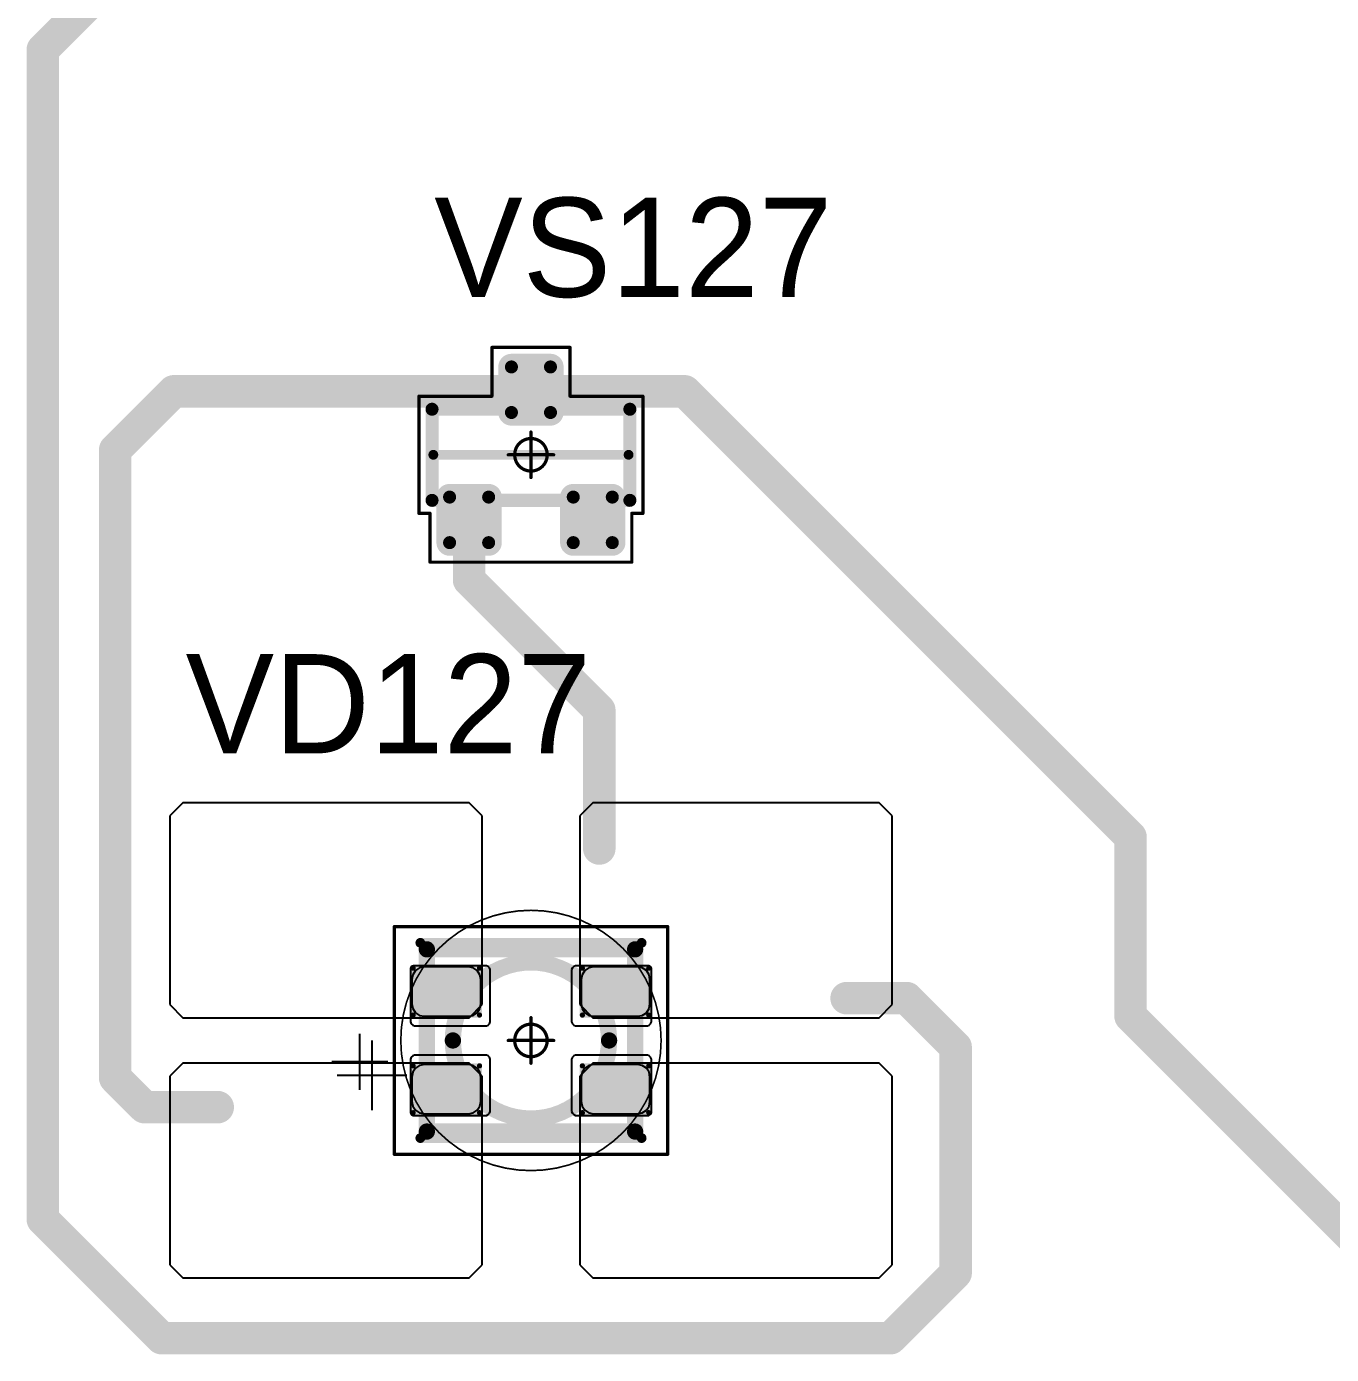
# Model space of a CAD drawing. Header units: millimetres. Extents: x 0 to 400, y 0 to 511.
# Drawn here: x 252.25 to 272.3, y 36.68 to 57.08 of the extents above; entities that cross this region are included whole.
import ezdxf

# ---------------------------------------------------------------- set-up
doc = ezdxf.new("R2010")
doc.units = ezdxf.units.MM
for name, color, linetype in [('Mechanical13', 56, 'Continuous'), ('Mechanical15', 56, 'Continuous'), ('Mechanical2', 216, 'Continuous'), ('TopLayer', 1, 'Continuous'), ('TopOverlay', 2, 'Continuous'), ('TopPaste', 8, 'Continuous'), ('TopSolder', 216, 'Continuous')]:
    doc.layers.add(name, color=color, linetype=linetype)

# ---------------------------------------------------------------- blocks, each defined once
blk = doc.blocks.new('SOT23_470')
at = {"layer": 'Mechanical13', "const_width": 0.2}
for points in [[(-0.7, 1.52), (0.7, 1.52)], [(-0.7, 1.52), (-0.7, -1.52)], [(0.7, 1.52), (0.7, -1.52)], [(-0.7, -1.52), (0.7, -1.52)]]:
    blk.add_lwpolyline(points, dxfattribs=at)
at = {"layer": 'Mechanical13', "const_width": 0.1}
for points in [[(-0.75, 1.52, 1), (-0.65, 1.52, 1)], [(-0.75, 1.52, 1), (-0.65, 1.52, 1)], [(0.65, 1.52, 1), (0.75, 1.52, 1)], [(0.65, 1.52, 1), (0.75, 1.52, 1)], [(-0.75, -1.52, 1), (-0.65, -1.52, 1)], [(-0.75, -1.52, 1), (-0.65, -1.52, 1)], [(0.65, -1.52, 1), (0.75, -1.52, 1)], [(0.65, -1.52, 1), (0.75, -1.52, 1)]]:
    blk.add_lwpolyline(points, format="xyb", close=True, dxfattribs=at)
at = {"layer": 'Mechanical15', "const_width": 0.05}
for points in [[(-0.9, 1.72), (-0.9, 1.55)], [(-0.9, 1.72), (0.9, 1.72)], [(0.9, 1.72), (0.9, 0.6)], [(-1.65, 1.55), (-1.65, -1.55)], [(-1.65, 1.55), (-0.9, 1.55)], [(0.9, 0.6), (1.65, 0.6)], [(1.65, 0.6), (1.65, -0.6)], [(0, 0.35), (0, -0.35)], [(-0.35, 0), (0.35, 0)], [(0.9, -0.6), (1.65, -0.6)], [(0.9, -0.6), (0.9, -1.72)], [(-1.65, -1.55), (-0.9, -1.55)], [(-0.9, -1.55), (-0.9, -1.72)], [(-0.9, -1.72), (0.9, -1.72)]]:
    blk.add_lwpolyline(points, dxfattribs=at)
at = {"layer": 'Mechanical15'}
for points, const_width in [([(-0.913, 1.72, 1), (-0.888, 1.72, 1)], 0.025), ([(-0.913, 1.72, 1), (-0.888, 1.72, 1)], 0.025), ([(0.888, 1.72, 1), (0.913, 1.72, 1)], 0.025), ([(0.888, 1.72, 1), (0.913, 1.72, 1)], 0.025), ([(-1.662, 1.55, 1), (-1.637, 1.55, 1)], 0.025), ([(-1.662, 1.55, 1), (-1.637, 1.55, 1)], 0.025), ([(-0.913, 1.55, 1), (-0.888, 1.55, 1)], 0.025), ([(-0.913, 1.55, 1), (-0.888, 1.55, 1)], 0.025), ([(0.888, 0.6, 1), (0.913, 0.6, 1)], 0.025), ([(0.888, 0.6, 1), (0.913, 0.6, 1)], 0.025), ([(1.637, 0.6, 1), (1.662, 0.6, 1)], 0.025), ([(1.637, 0.6, 1), (1.662, 0.6, 1)], 0.025), ([(0.25, 0, 1), (-0.25, 0, 1)], 0.05), ([(-0.012, 0.35, 1), (0.012, 0.35, 1)], 0.025), ([(-0.362, 0, 1), (-0.337, 0, 1)], 0.025), ([(-0.262, 0, 1), (-0.238, 0, 1)], 0.025), ([(0.238, 0, 1), (0.262, 0, 1)], 0.025), ([(0.337, 0, 1), (0.362, 0, 1)], 0.025), ([(-0.012, -0.35, 1), (0.012, -0.35, 1)], 0.025), ([(0.888, -0.6, 1), (0.913, -0.6, 1)], 0.025), ([(0.888, -0.6, 1), (0.913, -0.6, 1)], 0.025), ([(1.637, -0.6, 1), (1.662, -0.6, 1)], 0.025), ([(1.637, -0.6, 1), (1.662, -0.6, 1)], 0.025), ([(-1.662, -1.55, 1), (-1.637, -1.55, 1)], 0.025), ([(-1.662, -1.55, 1), (-1.637, -1.55, 1)], 0.025), ([(-0.913, -1.55, 1), (-0.888, -1.55, 1)], 0.025), ([(-0.913, -1.55, 1), (-0.888, -1.55, 1)], 0.025), ([(-0.913, -1.72, 1), (-0.888, -1.72, 1)], 0.025), ([(-0.913, -1.72, 1), (-0.888, -1.72, 1)], 0.025), ([(0.888, -1.72, 1), (0.913, -1.72, 1)], 0.025), ([(0.888, -1.72, 1), (0.913, -1.72, 1)], 0.025)]:
    blk.add_lwpolyline(points, format="xyb", close=True, dxfattribs=dict(at, const_width=const_width))
at = {"layer": 'TopLayer', "const_width": 0.1}
for points in [[(-1.4, 1.25, 1), (-1.3, 1.25, 1)], [(-0.7, 1.25, 1), (-0.6, 1.25, 1)], [(-1.4, 0.65, 1), (-1.3, 0.65, 1)], [(-0.7, 0.65, 1), (-0.6, 0.65, 1)], [(0.6, 0.3, 1), (0.7, 0.3, 1)], [(1.3, 0.3, 1), (1.4, 0.3, 1)], [(0.6, -0.3, 1), (0.7, -0.3, 1)], [(1.3, -0.3, 1), (1.4, -0.3, 1)], [(-1.4, -0.65, 1), (-1.3, -0.65, 1)], [(-0.7, -0.65, 1), (-0.6, -0.65, 1)], [(-1.4, -1.25, 1), (-1.3, -1.25, 1)], [(-0.7, -1.25, 1), (-0.6, -1.25, 1)]]:
    blk.add_lwpolyline(points, format="xyb", close=True, dxfattribs=at)
at = {"layer": 'TopLayer'}
for points in [[(-1.45, 1.25), (-1.45, 0.65), (-0.55, 1.25), (-0.55, 0.65)], [(-1.35, 1.35), (-1.35, 0.55), (-0.65, 1.35), (-0.65, 0.55)], [(0.55, 0.3), (0.55, -0.3), (1.45, 0.3), (1.45, -0.3)], [(0.65, 0.4), (0.65, -0.4), (1.35, 0.4), (1.35, -0.4)], [(-1.35, -0.55), (-1.35, -1.35), (-0.65, -0.55), (-0.65, -1.35)], [(-1.45, -0.65), (-1.45, -1.25), (-0.55, -0.65), (-0.55, -1.25)]]:
    blk.add_solid(points, dxfattribs=at)
at = {"layer": 'TopOverlay', "const_width": 0.15}
blk.add_lwpolyline([(0, 1.5), (0, -1.5)], dxfattribs=at)
at = {"layer": 'TopOverlay', "const_width": 0.075}
for points in [[(-0.038, 1.5, 1), (0.038, 1.5, 1)], [(-0.038, -1.5, 1), (0.038, -1.5, 1)]]:
    blk.add_lwpolyline(points, format="xyb", close=True, dxfattribs=at)
at = {"layer": 'TopPaste', "const_width": 0.075}
for points in [[(-1.387, 1.25, 1), (-1.313, 1.25, 1)], [(-0.687, 1.25, 1), (-0.613, 1.25, 1)], [(-1.387, 0.65, 1), (-1.313, 0.65, 1)], [(-0.687, 0.65, 1), (-0.613, 0.65, 1)], [(0.613, 0.3, 1), (0.687, 0.3, 1)], [(1.313, 0.3, 1), (1.387, 0.3, 1)], [(0.613, -0.3, 1), (0.687, -0.3, 1)], [(1.313, -0.3, 1), (1.387, -0.3, 1)], [(-1.387, -0.65, 1), (-1.313, -0.65, 1)], [(-0.687, -0.65, 1), (-0.613, -0.65, 1)], [(-1.387, -1.25, 1), (-1.313, -1.25, 1)], [(-0.687, -1.25, 1), (-0.613, -1.25, 1)]]:
    blk.add_lwpolyline(points, format="xyb", close=True, dxfattribs=at)
at = {"layer": 'TopPaste'}
for points in [[(-1.425, 1.25), (-1.425, 0.65), (-0.575, 1.25), (-0.575, 0.65)], [(-1.35, 1.325), (-1.35, 0.575), (-0.65, 1.325), (-0.65, 0.575)], [(0.575, 0.3), (0.575, -0.3), (1.425, 0.3), (1.425, -0.3)], [(0.65, 0.375), (0.65, -0.375), (1.35, 0.375), (1.35, -0.375)], [(-1.35, -0.575), (-1.35, -1.325), (-0.65, -0.575), (-0.65, -1.325)], [(-1.425, -0.65), (-1.425, -1.25), (-0.575, -0.65), (-0.575, -1.25)]]:
    blk.add_solid(points, dxfattribs=at)
at = {"layer": 'TopSolder', "const_width": 0.202}
for points in [[(-1.451, 1.25, 1), (-1.249, 1.25, 1)], [(-0.751, 1.25, 1), (-0.549, 1.25, 1)], [(-1.451, 0.65, 1), (-1.249, 0.65, 1)], [(-0.751, 0.65, 1), (-0.549, 0.65, 1)], [(0.549, 0.3, 1), (0.751, 0.3, 1)], [(1.249, 0.3, 1), (1.451, 0.3, 1)], [(0.549, -0.3, 1), (0.751, -0.3, 1)], [(1.249, -0.3, 1), (1.451, -0.3, 1)], [(-1.451, -0.65, 1), (-1.249, -0.65, 1)], [(-0.751, -0.65, 1), (-0.549, -0.65, 1)], [(-1.451, -1.25, 1), (-1.249, -1.25, 1)], [(-0.751, -1.25, 1), (-0.549, -1.25, 1)]]:
    blk.add_lwpolyline(points, format="xyb", close=True, dxfattribs=at)
at = {"layer": 'TopSolder'}
for points in [[(-1.35, 1.452), (-1.35, 0.448), (-0.65, 1.452), (-0.65, 0.448)], [(-1.552, 1.25), (-1.552, 0.65), (-0.448, 1.25), (-0.448, 0.65)], [(0.65, 0.502), (0.65, -0.502), (1.35, 0.502), (1.35, -0.502)], [(0.448, 0.3), (0.448, -0.3), (1.552, 0.3), (1.552, -0.3)], [(-1.35, -0.448), (-1.35, -1.452), (-0.65, -0.448), (-0.65, -1.452)], [(-1.552, -0.65), (-1.552, -1.25), (-0.448, -0.65), (-0.448, -1.25)]]:
    blk.add_solid(points, dxfattribs=at)
blk = doc.blocks.new('E65F_674')
at = {"layer": 'Mechanical13'}
for p, q in [((2.441, 1.071), (2.441, 0)), ((1.905, 0.536), (2.976, 0.536))]:
    blk.add_line(p, q, dxfattribs=at)
at = {"layer": 'Mechanical13', "const_width": 0.25}
for points in [[(-1.6, 1.4), (-1.6, -1.4)], [(1.6, 1.4), (-1.6, 1.4)], [(1.6, 1.4), (1.6, -1.4)], [(1.6, -1.4), (-1.6, -1.4)]]:
    blk.add_lwpolyline(points, dxfattribs=at)
at = {"layer": 'Mechanical13'}
for points, const_width in [([(-1.663, 1.4, 1), (-1.538, 1.4, 1)], 0.125), ([(-1.663, 1.4, 1), (-1.538, 1.4, 1)], 0.125), ([(1.537, 1.4, 1), (1.662, 1.4, 1)], 0.125), ([(1.537, 1.4, 1), (1.662, 1.4, 1)], 0.125), ([(1.2, 0, 1), (-1.2, 0, 1)], 0.25), ([(-1.263, 0, 1), (-1.138, 0, 1)], 0.125), ([(1.137, 0, 1), (1.262, 0, 1)], 0.125), ([(-1.663, -1.4, 1), (-1.538, -1.4, 1)], 0.125), ([(-1.663, -1.4, 1), (-1.538, -1.4, 1)], 0.125), ([(1.537, -1.4, 1), (1.662, -1.4, 1)], 0.125), ([(1.537, -1.4, 1), (1.662, -1.4, 1)], 0.125)]:
    blk.add_lwpolyline(points, format="xyb", close=True, dxfattribs=dict(at, const_width=const_width))
at = {"layer": 'Mechanical15', "const_width": 0.05}
for points in [[(2.1, 1.75), (-2.1, 1.75)], [(-2.1, 1.75), (-2.1, -1.75)], [(2.1, 1.75), (2.1, -1.75)], [(0, 0.35), (0, -0.35)], [(0, 0.35), (0, -0.35)], [(0.35, 0), (-0.35, 0)], [(0.35, 0), (-0.35, 0)], [(2.1, -1.75), (-2.1, -1.75)]]:
    blk.add_lwpolyline(points, dxfattribs=at)
at = {"layer": 'Mechanical15'}
for points, const_width in [([(-2.113, 1.75, 1), (-2.088, 1.75, 1)], 0.025), ([(-2.113, 1.75, 1), (-2.088, 1.75, 1)], 0.025), ([(2.087, 1.75, 1), (2.112, 1.75, 1)], 0.025), ([(2.087, 1.75, 1), (2.112, 1.75, 1)], 0.025), ([(0.25, 0, 1), (-0.25, 0, 1)], 0.05), ([(0.25, 0, 1), (-0.25, 0, 1)], 0.05), ([(-0.013, 0.35, 1), (0.012, 0.35, 1)], 0.025), ([(-0.013, 0.35, 1), (0.012, 0.35, 1)], 0.025), ([(-0.363, 0, 1), (-0.338, 0, 1)], 0.025), ([(-0.363, 0, 1), (-0.338, 0, 1)], 0.025), ([(-0.263, 0, 1), (-0.238, 0, 1)], 0.025), ([(-0.263, 0, 1), (-0.238, 0, 1)], 0.025), ([(0.237, 0, 1), (0.262, 0, 1)], 0.025), ([(0.237, 0, 1), (0.262, 0, 1)], 0.025), ([(0.337, 0, 1), (0.362, 0, 1)], 0.025), ([(0.337, 0, 1), (0.362, 0, 1)], 0.025), ([(-0.013, -0.35, 1), (0.012, -0.35, 1)], 0.025), ([(-0.013, -0.35, 1), (0.012, -0.35, 1)], 0.025), ([(-2.113, -1.75, 1), (-2.088, -1.75, 1)], 0.025), ([(-2.113, -1.75, 1), (-2.088, -1.75, 1)], 0.025), ([(2.087, -1.75, 1), (2.112, -1.75, 1)], 0.025), ([(2.087, -1.75, 1), (2.112, -1.75, 1)], 0.025)]:
    blk.add_lwpolyline(points, format="xyb", close=True, dxfattribs=dict(at, const_width=const_width))
at = {"layer": 'TopLayer'}
for p, q in [((-5.35, 3.65), (-5.55, 3.45)), ((-0.95, 3.65), (-5.35, 3.65)), ((-5.35, 3.65), (-5.35, 3.65)), ((-0.75, 3.45), (-0.95, 3.65)), ((0.95, 3.65), (0.75, 3.45)), ((5.35, 3.65), (0.95, 3.65)), ((0.95, 3.65), (0.95, 3.65)), ((5.55, 3.45), (5.35, 3.65)), ((-5.55, 3.45), (-5.55, 3.45)), ((-5.55, 3.45), (-5.55, 0.55)), ((-0.75, 0.55), (-0.75, 3.45)), ((0.75, 3.45), (0.75, 3.45)), ((0.75, 3.45), (0.75, 0.55)), ((5.55, 0.55), (5.55, 3.45)), ((-5.55, 0.55), (-5.35, 0.35)), ((-0.95, 0.35), (-0.75, 0.55)), ((0.75, 0.55), (0.95, 0.35)), ((5.35, 0.35), (5.55, 0.55)), ((-5.35, 0.35), (-0.95, 0.35)), ((0.95, 0.35), (5.35, 0.35)), ((-5.35, -0.35), (-5.55, -0.55)), ((-0.95, -0.35), (-5.35, -0.35)), ((-5.35, -0.35), (-5.35, -0.35)), ((-0.75, -0.55), (-0.95, -0.35)), ((0.95, -0.35), (0.75, -0.55)), ((5.35, -0.35), (0.95, -0.35)), ((0.95, -0.35), (0.95, -0.35)), ((5.55, -0.55), (5.35, -0.35)), ((-5.55, -0.55), (-5.55, -0.55)), ((-5.55, -0.55), (-5.55, -3.45)), ((-0.75, -3.45), (-0.75, -0.55)), ((0.75, -0.55), (0.75, -0.55)), ((0.75, -0.55), (0.75, -3.45)), ((5.55, -3.45), (5.55, -0.55)), ((-5.55, -3.45), (-5.35, -3.65)), ((-0.95, -3.65), (-0.75, -3.45)), ((0.75, -3.45), (0.95, -3.65)), ((5.35, -3.65), (5.55, -3.45)), ((-5.35, -3.65), (-0.95, -3.65)), ((0.95, -3.65), (5.35, -3.65))]:
    blk.add_line(p, q, dxfattribs=at)
at = {"layer": 'TopLayer', "const_width": 0.04}
for points in [[(-1.83, 1.11, 1), (-1.79, 1.11, 1)], [(-0.81, 1.11, 1), (-0.77, 1.11, 1)], [(0.77, 1.11, 1), (0.81, 1.11, 1)], [(1.79, 1.11, 1), (1.83, 1.11, 1)], [(-1.83, 0.39, 1), (-1.79, 0.39, 1)], [(-0.81, 0.39, 1), (-0.77, 0.39, 1)], [(0.77, 0.39, 1), (0.81, 0.39, 1)], [(1.79, 0.39, 1), (1.83, 0.39, 1)], [(-1.83, -0.39, 1), (-1.79, -0.39, 1)], [(-0.81, -0.39, 1), (-0.77, -0.39, 1)], [(0.77, -0.39, 1), (0.81, -0.39, 1)], [(1.79, -0.39, 1), (1.83, -0.39, 1)], [(-1.83, -1.11, 1), (-1.79, -1.11, 1)], [(-0.81, -1.11, 1), (-0.77, -1.11, 1)], [(0.77, -1.11, 1), (0.81, -1.11, 1)], [(1.79, -1.11, 1), (1.83, -1.11, 1)]]:
    blk.add_lwpolyline(points, format="xyb", close=True, dxfattribs=at)
at = {"layer": 'TopLayer'}
for points in [[(-1.85, 1.11), (-1.85, 0.39), (-0.75, 1.11), (-0.75, 0.39)], [(-1.81, 1.15), (-1.81, 0.35), (-0.79, 1.15), (-0.79, 0.35)], [(0.75, 1.11), (0.75, 0.39), (1.85, 1.11), (1.85, 0.39)], [(0.79, 1.15), (0.79, 0.35), (1.81, 1.15), (1.81, 0.35)], [(-1.85, -0.39), (-1.85, -1.11), (-0.75, -0.39), (-0.75, -1.11)], [(-1.81, -0.35), (-1.81, -1.15), (-0.79, -0.35), (-0.79, -1.15)], [(0.75, -0.39), (0.75, -1.11), (1.85, -0.39), (1.85, -1.11)], [(0.79, -0.35), (0.79, -1.15), (1.81, -0.35), (1.81, -1.15)]]:
    blk.add_solid(points, dxfattribs=at)
at = {"layer": 'TopOverlay'}
for p, q in [((2.628, 0.757), (2.628, -0.1)), ((2.2, 0.328), (3.057, 0.328))]:
    blk.add_line(p, q, dxfattribs=at)
at = {"layer": 'TopOverlay', "const_width": 0.15}
for points in [[(1.7, 1.5), (-1.7, 1.5)], [(1.7, -1.5), (-1.7, -1.5)]]:
    blk.add_lwpolyline(points, dxfattribs=at)
at = {"layer": 'TopOverlay', "const_width": 0.075}
for points in [[(-1.738, 1.5, 1), (-1.663, 1.5, 1)], [(1.662, 1.5, 1), (1.737, 1.5, 1)], [(-1.738, -1.5, 1), (-1.663, -1.5, 1)], [(1.662, -1.5, 1), (1.737, -1.5, 1)]]:
    blk.add_lwpolyline(points, format="xyb", close=True, dxfattribs=at)
at = {"layer": 'TopPaste'}
for p, q in [((-1.773, 1.073), (-1.814, 1.011)), ((-1.711, 1.114), (-1.773, 1.073)), ((-1.638, 1.129), (-1.711, 1.114)), ((-0.963, 1.129), (-1.638, 1.129)), ((-0.889, 1.114), (-0.963, 1.129)), ((-0.827, 1.073), (-0.889, 1.114)), ((-0.786, 1.011), (-0.827, 1.073)), ((0.827, 1.073), (0.786, 1.011)), ((0.889, 1.114), (0.827, 1.073)), ((0.962, 1.129), (0.889, 1.114)), ((1.637, 1.129), (0.962, 1.129)), ((1.711, 1.114), (1.637, 1.129)), ((1.773, 1.073), (1.711, 1.114)), ((1.814, 1.011), (1.773, 1.073)), ((-1.814, 1.011), (-1.829, 0.938)), ((-1.829, 0.938), (-1.829, 0.563)), ((-0.771, 0.938), (-0.786, 1.011)), ((-0.771, 0.563), (-0.771, 0.938)), ((0.786, 1.011), (0.771, 0.938)), ((0.771, 0.938), (0.771, 0.563)), ((1.829, 0.938), (1.814, 1.011)), ((1.829, 0.563), (1.829, 0.938)), ((-1.829, 0.563), (-1.814, 0.489)), ((-1.814, 0.489), (-1.773, 0.427)), ((-1.773, 0.427), (-1.711, 0.386)), ((-0.889, 0.386), (-0.827, 0.427)), ((-0.827, 0.427), (-0.786, 0.489)), ((-0.786, 0.489), (-0.771, 0.563)), ((0.771, 0.563), (0.786, 0.489)), ((0.786, 0.489), (0.827, 0.427)), ((0.827, 0.427), (0.889, 0.386)), ((1.711, 0.386), (1.773, 0.427)), ((1.773, 0.427), (1.814, 0.489)), ((1.814, 0.489), (1.829, 0.563)), ((-1.711, 0.386), (-1.638, 0.371)), ((-1.638, 0.371), (-0.963, 0.371)), ((-0.963, 0.371), (-0.889, 0.386)), ((0.889, 0.386), (0.962, 0.371)), ((0.962, 0.371), (1.637, 0.371)), ((1.637, 0.371), (1.711, 0.386)), ((-1.711, -0.386), (-1.773, -0.427)), ((-1.638, -0.371), (-1.711, -0.386)), ((-0.963, -0.371), (-1.638, -0.371)), ((-0.889, -0.386), (-0.963, -0.371)), ((-0.827, -0.427), (-0.889, -0.386)), ((0.889, -0.386), (0.827, -0.427)), ((0.962, -0.371), (0.889, -0.386)), ((1.637, -0.371), (0.962, -0.371)), ((1.711, -0.386), (1.637, -0.371)), ((1.773, -0.427), (1.711, -0.386)), ((-1.814, -0.489), (-1.829, -0.563)), ((-1.829, -0.563), (-1.829, -0.938)), ((-1.773, -0.427), (-1.814, -0.489)), ((-0.786, -0.489), (-0.827, -0.427)), ((-0.771, -0.563), (-0.786, -0.489)), ((-0.771, -0.938), (-0.771, -0.563)), ((0.786, -0.489), (0.771, -0.563)), ((0.771, -0.563), (0.771, -0.938)), ((0.827, -0.427), (0.786, -0.489)), ((1.814, -0.489), (1.773, -0.427)), ((1.829, -0.563), (1.814, -0.489)), ((1.829, -0.938), (1.829, -0.563)), ((-1.829, -0.938), (-1.814, -1.011)), ((-1.814, -1.011), (-1.773, -1.073)), ((-0.827, -1.073), (-0.786, -1.011)), ((-0.786, -1.011), (-0.771, -0.938)), ((0.771, -0.938), (0.786, -1.011)), ((0.786, -1.011), (0.827, -1.073)), ((1.773, -1.073), (1.814, -1.011)), ((1.814, -1.011), (1.829, -0.938)), ((-1.773, -1.073), (-1.711, -1.114)), ((-1.711, -1.114), (-1.638, -1.129)), ((-1.638, -1.129), (-0.963, -1.129)), ((-0.963, -1.129), (-0.889, -1.114)), ((-0.889, -1.114), (-0.827, -1.073)), ((0.827, -1.073), (0.889, -1.114)), ((0.889, -1.114), (0.962, -1.129)), ((0.962, -1.129), (1.637, -1.129)), ((1.637, -1.129), (1.711, -1.114)), ((1.711, -1.114), (1.773, -1.073))]:
    blk.add_line(p, q, dxfattribs=at)
at = {"layer": 'TopSolder'}
for p, q in [((-1.842, 1.129), (-1.85, 1.111)), ((-1.85, 1.111), (-1.85, 1.101)), ((-1.85, 1.101), (-1.85, 1.101)), ((-1.85, 1.101), (-1.85, 0.301)), ((-1.828, 1.143), (-1.842, 1.129)), ((-1.81, 1.151), (-1.828, 1.143)), ((-1.8, 1.151), (-1.81, 1.151)), ((-0.7, 1.151), (-1.8, 1.151)), ((-0.685, 1.151), (-0.7, 1.151)), ((-0.7, 1.151), (-0.7, 1.151)), ((-0.658, 1.139), (-0.685, 1.151)), ((-0.636, 1.118), (-0.658, 1.139)), ((-0.625, 1.09), (-0.636, 1.118)), ((-0.625, 1.076), (-0.625, 1.09)), ((-0.625, 0.301), (-0.625, 1.076)), ((0.636, 1.118), (0.625, 1.09)), ((0.625, 1.09), (0.625, 1.076)), ((0.625, 1.076), (0.625, 1.076)), ((0.625, 1.076), (0.625, 0.301)), ((0.657, 1.139), (0.636, 1.118)), ((0.685, 1.151), (0.657, 1.139)), ((0.7, 1.151), (0.685, 1.151)), ((1.8, 1.151), (0.7, 1.151)), ((1.81, 1.151), (1.8, 1.151)), ((1.8, 1.151), (1.8, 1.151)), ((1.828, 1.143), (1.81, 1.151)), ((1.842, 1.129), (1.828, 1.143)), ((1.85, 1.111), (1.842, 1.129)), ((1.85, 1.101), (1.85, 1.111)), ((1.85, 0.301), (1.85, 1.101)), ((-1.85, 0.301), (-1.85, 0.286)), ((-1.85, 0.286), (-1.839, 0.258)), ((-1.839, 0.258), (-1.818, 0.237)), ((-1.818, 0.237), (-1.79, 0.226)), ((-1.79, 0.226), (-1.775, 0.226)), ((-1.775, 0.226), (-1.775, 0.226)), ((-1.775, 0.226), (-0.7, 0.226)), ((-0.7, 0.226), (-0.685, 0.226)), ((-0.685, 0.226), (-0.658, 0.237)), ((-0.658, 0.237), (-0.636, 0.258)), ((-0.636, 0.258), (-0.625, 0.286)), ((-0.625, 0.286), (-0.625, 0.301)), ((-0.625, 0.301), (-0.625, 0.301)), ((0.625, 0.301), (0.625, 0.286)), ((0.625, 0.286), (0.636, 0.258)), ((0.636, 0.258), (0.657, 0.237)), ((0.657, 0.237), (0.685, 0.226)), ((0.685, 0.226), (0.7, 0.226)), ((0.7, 0.226), (0.7, 0.226)), ((0.7, 0.226), (1.775, 0.226)), ((1.775, 0.226), (1.79, 0.226)), ((1.79, 0.226), (1.817, 0.237)), ((1.817, 0.237), (1.839, 0.258)), ((1.839, 0.258), (1.85, 0.286)), ((1.85, 0.286), (1.85, 0.301)), ((1.85, 0.301), (1.85, 0.301)), ((-1.839, -0.257), (-1.85, -0.285)), ((-1.85, -0.285), (-1.85, -0.299)), ((-1.85, -0.299), (-1.85, -0.299)), ((-1.85, -0.299), (-1.85, -1.099)), ((-1.818, -0.236), (-1.839, -0.257)), ((-1.79, -0.224), (-1.818, -0.236)), ((-1.775, -0.224), (-1.79, -0.224)), ((-0.7, -0.224), (-1.775, -0.224)), ((-0.685, -0.224), (-0.7, -0.224)), ((-0.7, -0.224), (-0.7, -0.224)), ((-0.658, -0.236), (-0.685, -0.224)), ((-0.636, -0.257), (-0.658, -0.236)), ((-0.625, -0.285), (-0.636, -0.257)), ((-0.625, -0.299), (-0.625, -0.285)), ((-0.625, -1.074), (-0.625, -0.299)), ((0.636, -0.257), (0.625, -0.285)), ((0.625, -0.285), (0.625, -0.299)), ((0.625, -0.299), (0.625, -0.299)), ((0.625, -0.299), (0.625, -1.074)), ((0.657, -0.236), (0.636, -0.257)), ((0.685, -0.224), (0.657, -0.236)), ((0.7, -0.224), (0.685, -0.224)), ((1.775, -0.224), (0.7, -0.224)), ((1.79, -0.224), (1.775, -0.224)), ((1.775, -0.224), (1.775, -0.224)), ((1.817, -0.236), (1.79, -0.224)), ((1.839, -0.257), (1.817, -0.236)), ((1.85, -0.285), (1.839, -0.257)), ((1.85, -0.299), (1.85, -0.285)), ((1.85, -1.099), (1.85, -0.299)), ((-1.85, -1.099), (-1.85, -1.109)), ((-1.85, -1.109), (-1.842, -1.128)), ((-1.842, -1.128), (-1.828, -1.142)), ((-1.828, -1.142), (-1.81, -1.149)), ((-1.81, -1.149), (-1.8, -1.149)), ((-1.8, -1.149), (-0.7, -1.149)), ((-1.8, -1.149), (-1.8, -1.149)), ((-0.7, -1.149), (-0.685, -1.149)), ((-0.685, -1.149), (-0.658, -1.138)), ((-0.658, -1.138), (-0.636, -1.117)), ((-0.636, -1.117), (-0.625, -1.089)), ((-0.625, -1.089), (-0.625, -1.074)), ((-0.625, -1.074), (-0.625, -1.074)), ((0.625, -1.074), (0.625, -1.089)), ((0.625, -1.089), (0.636, -1.117)), ((0.636, -1.117), (0.657, -1.138)), ((0.657, -1.138), (0.685, -1.149)), ((0.685, -1.149), (0.7, -1.149)), ((0.7, -1.149), (1.8, -1.149)), ((0.7, -1.149), (0.7, -1.149)), ((1.8, -1.149), (1.81, -1.149)), ((1.81, -1.149), (1.828, -1.142)), ((1.828, -1.142), (1.842, -1.128)), ((1.842, -1.128), (1.85, -1.109)), ((1.85, -1.109), (1.85, -1.099)), ((1.85, -1.099), (1.85, -1.099))]:
    blk.add_line(p, q, dxfattribs=at)

msp = doc.modelspace()

# ---------------------------------------------------------------- linework, layer by layer
at = {"layer": 'Mechanical2'}
for points, const_width in [([(262, 41.5, 1), (258, 41.5, 1)], 0.0254), ([(260, 43.5, 1), (260, 43.5, 1)], 0.0005), ([(257.994, 41.5, 1), (258.006, 41.5, 1)], 0.0127), ([(258, 41.5, 1), (258, 41.5, 1)], 0.0005), ([(261.994, 41.5, 1), (262.006, 41.5, 1)], 0.0127), ([(262, 41.5, 1), (262, 41.5, 1)], 0.0005), ([(260, 39.5, 1), (260, 39.5, 1)], 0.0005)]:
    msp.add_lwpolyline(points, format="xyb", close=True, dxfattribs=dict(at, const_width=const_width))
at = {"layer": 'Mechanical2', "const_width": 0.001}
for points in [[(260, 39.5), (260, 43.5)], [(258, 41.5), (262, 41.5)]]:
    msp.add_lwpolyline(points, dxfattribs=at)
at = {"layer": 'TopLayer', "const_width": 0.5}
for points in [[(252.5, 56.725), (254.05, 58.275)], [(252.5, 38.75), (252.5, 56.725)], [(253.612, 50.575), (254.512, 51.475)], [(254.512, 51.475), (259.912, 51.475)], [(259.912, 51.475), (262.363, 51.475)], [(262.363, 51.475), (269.213, 44.625)], [(253.612, 40.925), (253.612, 50.575)], [(259.05, 48.575), (259.05, 49.5)], [(259.05, 48.575), (261.05, 46.575)], [(261.05, 44.45), (261.05, 46.575)], [(269.213, 41.875), (269.213, 44.625)], [(264.85, 42.15), (265.775, 42.15)], [(265.775, 42.15), (266.525, 41.4)], [(269.213, 41.875), (273.938, 37.15)], [(266.525, 37.925), (266.525, 41.4)], [(253.612, 40.925), (254.062, 40.475)], [(254.062, 40.475), (255.187, 40.475)], [(252.5, 38.75), (254.325, 36.925)], [(265.525, 36.925), (266.525, 37.925)], [(254.325, 36.925), (265.525, 36.925)]]:
    msp.add_lwpolyline(points, dxfattribs=at)
at = {"layer": 'TopLayer', "const_width": 0.25}
for points in [[(252.375, 56.725, 1), (252.625, 56.725, 1)], [(252.375, 56.725, 1), (252.625, 56.725, 1)], [(254.387, 51.475, 1), (254.637, 51.475, 1)], [(254.387, 51.475, 1), (254.637, 51.475, 1)], [(259.787, 51.475, 1), (260.037, 51.475, 1)], [(259.787, 51.475, 1), (260.037, 51.475, 1)], [(262.238, 51.475, 1), (262.488, 51.475, 1)], [(262.238, 51.475, 1), (262.488, 51.475, 1)], [(253.487, 50.575, 1), (253.737, 50.575, 1)], [(253.487, 50.575, 1), (253.737, 50.575, 1)], [(258.925, 49.5, 1), (259.175, 49.5, 1)], [(258.925, 48.575, 1), (259.175, 48.575, 1)], [(258.925, 48.575, 1), (259.175, 48.575, 1)], [(260.925, 46.575, 1), (261.175, 46.575, 1)], [(260.925, 46.575, 1), (261.175, 46.575, 1)], [(260.925, 44.45, 1), (261.175, 44.45, 1)], [(269.088, 44.625, 1), (269.338, 44.625, 1)], [(269.088, 44.625, 1), (269.338, 44.625, 1)], [(264.725, 42.15, 1), (264.975, 42.15, 1)], [(265.65, 42.15, 1), (265.9, 42.15, 1)], [(265.65, 42.15, 1), (265.9, 42.15, 1)], [(269.088, 41.875, 1), (269.338, 41.875, 1)], [(269.088, 41.875, 1), (269.338, 41.875, 1)], [(266.4, 41.4, 1), (266.65, 41.4, 1)], [(266.4, 41.4, 1), (266.65, 41.4, 1)], [(253.487, 40.925, 1), (253.737, 40.925, 1)], [(253.487, 40.925, 1), (253.737, 40.925, 1)], [(253.937, 40.475, 1), (254.187, 40.475, 1)], [(253.937, 40.475, 1), (254.187, 40.475, 1)], [(255.062, 40.475, 1), (255.312, 40.475, 1)], [(252.375, 38.75, 1), (252.625, 38.75, 1)], [(252.375, 38.75, 1), (252.625, 38.75, 1)], [(266.4, 37.925, 1), (266.65, 37.925, 1)], [(266.4, 37.925, 1), (266.65, 37.925, 1)], [(254.2, 36.925, 1), (254.45, 36.925, 1)], [(254.2, 36.925, 1), (254.45, 36.925, 1)], [(265.4, 36.925, 1), (265.65, 36.925, 1)], [(265.4, 36.925, 1), (265.65, 36.925, 1)]]:
    msp.add_lwpolyline(points, format="xyb", close=True, dxfattribs=at)

# ---------------------------------------------------------------- block references
for name, p, rotation in [('SOT23_470', (260, 50.5), 90), ('E65F_674', (260, 41.5), 180)]:
    msp.add_blockref(name, p, dxfattribs=dict(rotation=rotation))

# ---------------------------------------------------------------- texts
at = {"layer": 'TopOverlay'}
for s, p in [('VS127', (258.514, 52.926)), ('VD127', (254.694, 45.913))]:
    msp.add_text(s, height=1.524, dxfattribs=at).set_placement(p)

doc.saveas('drawing.dxf')
